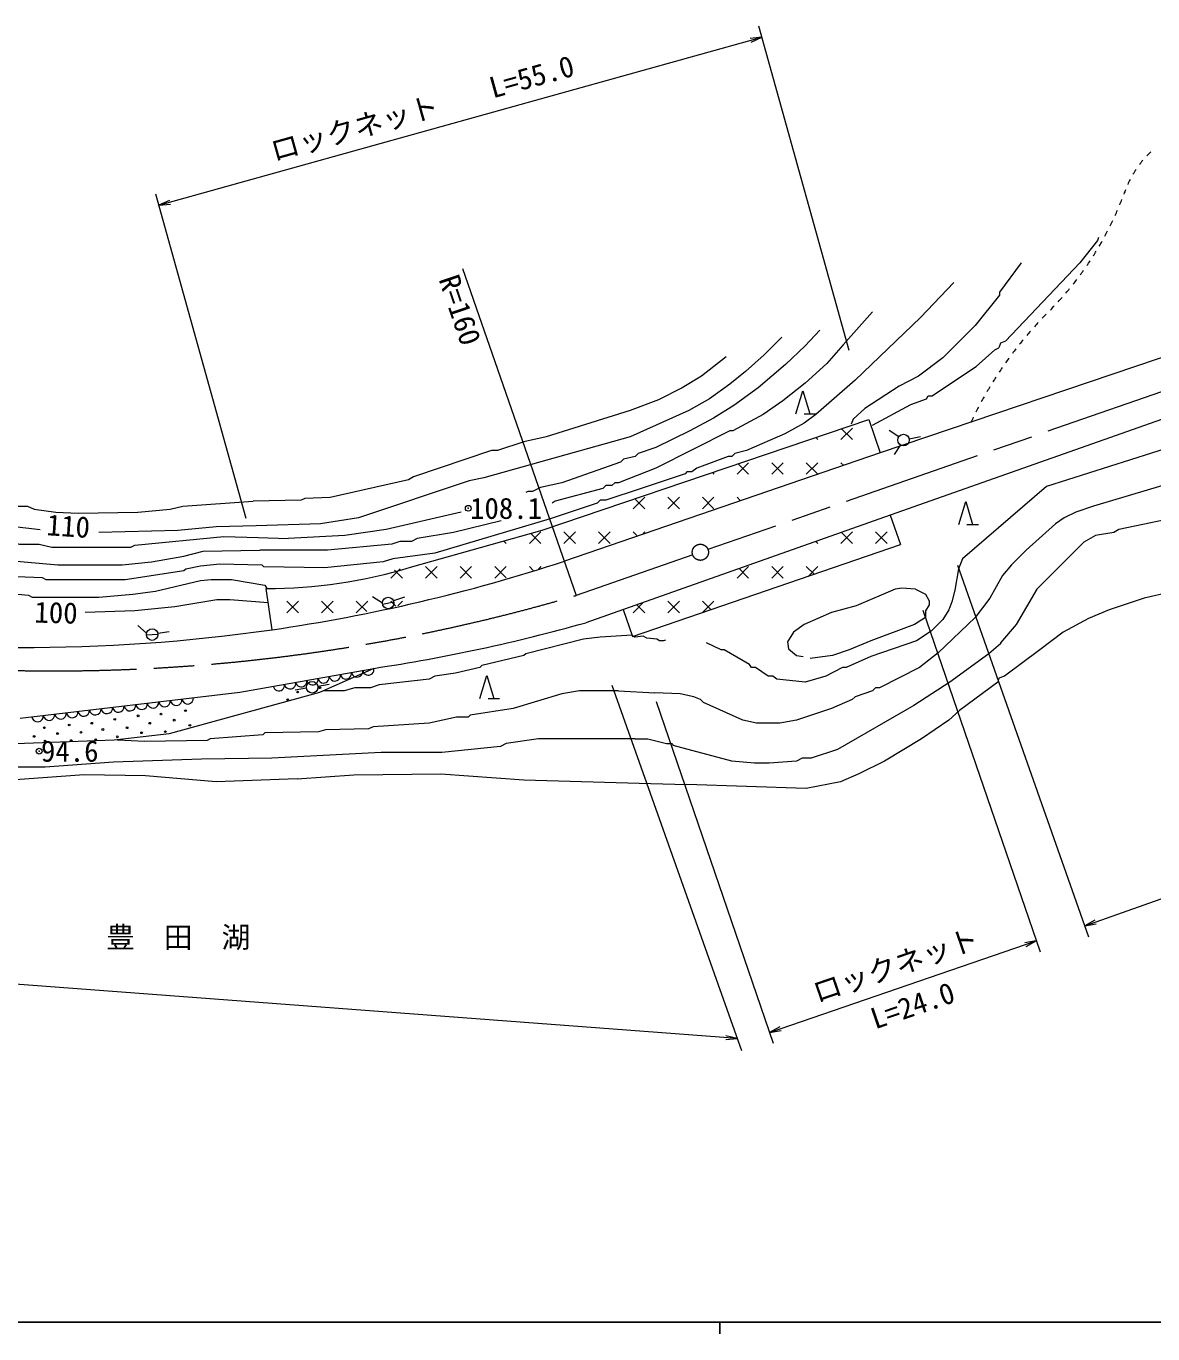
# Model space of a CAD drawing. Units: millimetres, scale not verified. Extents: x 40000 to 680000, y 20000 to 380000.
# Drawn here: x 207901 to 305527, y 204000 to 317333 of the extents above; entities that cross this region are included whole.
import ezdxf
from ezdxf.enums import TextEntityAlignment as Align

# ---------------------------------------------------------------- set-up
doc = ezdxf.new("R2010")
doc.units = ezdxf.units.MM
doc.header["$LTSCALE"] = 1000
doc.header["$PDMODE"] = 32
doc.header["$PDSIZE"] = 500
doc.linetypes.add('CHAIN', pattern=[18.5, 12, -1.5, 3.5, -1.5])
for name, color, linetype, lineweight in [('M-BGD', 7, 'Continuous', 13), ('M-BMK', 2, 'CHAIN', 13), ('M-STR-HTXT', 7, 'Continuous', 13), ('M-TTL-BAND', 7, 'Continuous', 25)]:
    doc.layers.add(name, color=color, linetype=linetype, lineweight=lineweight)
doc.styles.add('ＭＳ ゴシック', font='')
doc.styles.get('ＭＳ ゴシック').set_extended_font_data('MS Gothic')

# ---------------------------------------------------------------- blocks, each defined once
blk = doc.blocks.new('電話柱1')
at = {"color": 7, "linetype": 'Continuous', "lineweight": 13}
for p, q in [((-1.203, 0.848), (-0.496, 0.14)), ((-0.516, 0.002), (0.484, 0.002)), ((1.475, 0.164), (0.478, 0.078))]:
    blk.add_line(p, q, dxfattribs=at)
blk.add_circle((-0.016, 0.002), 0.5, dxfattribs=at)
blk = doc.blocks.new('電力柱1')
at = {"color": 7, "linetype": 'Continuous', "lineweight": 13}
for p, q in [((-0.49, 0.061), (-1.483, 0.18)), ((0.4, 0.311), (1.186, 0.93)), ((0.316, -0.391), (0.934, -1.176))]:
    blk.add_line(p, q, dxfattribs=at)
blk.add_circle((0.007, 0.002), 0.5, dxfattribs=at)
blk = doc.blocks.new('針葉樹林')
at = {"color": 7, "linetype": 'Continuous', "lineweight": 13}
for p, q in [((-0.6, 0), (0, 2)), ((0, 2), (0.6, 0)), ((0.1, 0), (1.1, 0))]:
    blk.add_line(p, q, dxfattribs=at)
blk = doc.blocks.new('open_arrow')
at = {"color": 0, "linetype": 'Continuous', "lineweight": -2}
blk.add_lwpolyline([(7.5, 1.25), (0, 0), (7.5, -1.25)], dxfattribs=at)

msp = doc.modelspace()

# ---------------------------------------------------------------- linework, layer by layer
at = {"layer": 'M-BGD'}
for p, q in [((362303, 307615), (281912, 280341)), ((300805, 299015), (300720, 298761)), ((281247, 292580), (278707, 289701)), ((292338, 289871), (292169, 289447)), ((279723, 286653), (276336, 283690)), ((252622, 273663), (280913, 283256)), ((279501, 282501), (278501, 281500)), ((278555, 282446), (279500, 281500)), ((280913, 283256), (281912, 280341)), ((276322, 281679), (276500, 281501)), ((281912, 280341), (254539, 270964)), ((270501, 279500), (269500, 278501)), ((269624, 279377), (270501, 278501)), ((272501, 279501), (273500, 278500)), ((273500, 279501), (272501, 278500)), ((275500, 279501), (276498, 278503)), ((276501, 279501), (275500, 278500)), ((278501, 279500), (278738, 279263)), ((267391, 278610), (267500, 278501)), ((261500, 276501), (260501, 275500)), ((260693, 276308), (261500, 275501)), ((263500, 276500), (264501, 275501)), ((264501, 276500), (263500, 275501)), ((267500, 276501), (266501, 275501)), ((266501, 276500), (267500, 275501)), ((269500, 276501), (269779, 276222)), ((282780, 274943), (256394, 265635)), ((282780, 274943), (283676, 272401)), ((241218, 270437), (252622, 273663)), ((252500, 273501), (251501, 272500)), ((251666, 273335), (252500, 272500)), ((254500, 273501), (255501, 272500)), ((255501, 273501), (254500, 272500)), ((257501, 273500), (258500, 272501)), ((258500, 273500), (257501, 272501)), ((260500, 273500), (260819, 273182)), ((261501, 273501), (261368, 273368)), ((279501, 273500), (278500, 272501)), ((278550, 273451), (279501, 272501)), ((281501, 273500), (282500, 272501)), ((282500, 273500), (281501, 272501)), ((227991, 273022), (230616, 272937)), ((249297, 272704), (249501, 272501)), ((260445, 264438), (283676, 272401)), ((276332, 272669), (276500, 272500)), ((228330, 270651), (228499, 270482)), ((240306, 270306), (239501, 269501)), ((239824, 270177), (240500, 269501)), ((242500, 270500), (243501, 269501)), ((243501, 270500), (242500, 269501)), ((245501, 270501), (246500, 269500)), ((246500, 270501), (245501, 269500)), ((248500, 270501), (249481, 269520)), ((249501, 270501), (248500, 269500)), ((251501, 270500), (251860, 270141)), ((252500, 270500), (252285, 270285)), ((270500, 270501), (269500, 269500)), ((269679, 270322), (270501, 269500)), ((272500, 270501), (273501, 269501)), ((273501, 270500), (272501, 269500)), ((275500, 270500), (276173, 269828)), ((276500, 270500), (275649, 269649)), ((228584, 268873), (228749, 268599)), ((229210, 265024), (228704, 268599)), ((230500, 267501), (231500, 266500)), ((231501, 267501), (230500, 266500)), ((234500, 267501), (233500, 266500)), ((233501, 267501), (234501, 266501)), ((236500, 267500), (237409, 266592)), ((237500, 267500), (236501, 266501)), ((239501, 267501), (239928, 267073)), ((240500, 267501), (240108, 267108)), ((263500, 267501), (264501, 266500)), ((264501, 267501), (263500, 266500)), ((266501, 267501), (267236, 266765)), ((267500, 267501), (266519, 266519)), ((259621, 266774), (260445, 264438)), ((261402, 267402), (260501, 266501)), ((260809, 267192), (261500, 266501)), ((285819, 266672), (285819, 266079)), ((290137, 266079), (286919, 263031)), ((260419, 264555), (257625, 264386)), ((260419, 264555), (260673, 264386)), ((261350, 264471), (260673, 264386)), ((291322, 262947), (287935, 260491)), ((226404, 259614), (238034, 261677)), ((238034, 261677), (233307, 259576)), ((292169, 260830), (292084, 260491)), ((207384, 257363), (226404, 259614)), ((233307, 259576), (220289, 256013)), ((232190, 259951), (231205, 259782)), ((233175, 260123), (234160, 260297)), ((234257, 259729), (233651, 259729)), ((259233, 259729), (262366, 259560)), ((292084, 260491), (288782, 258036)), ((215524, 255450), (199018, 254850)), ((220289, 256013), (215524, 255450)), ((263890, 255157), (263975, 254988)), ((262027, 251686), (265160, 251601))]:
    msp.add_line(p, q, dxfattribs=at)
for points in [[(378721, 308215), (365829, 304238), (282780, 274943)], [(300720, 298761), (299196, 296813), (292761, 290040), (292338, 289871)], [(294116, 296813), (292253, 294273), (292253, 294019), (290137, 291395), (287343, 288601), (285226, 286992), (283533, 286145), (280569, 284198)], [(288274, 295120), (285395, 292072), (279723, 286653)], [(343731, 293681), (339582, 291818), (336788, 290802), (336534, 290548), (333909, 289786), (319770, 286230), (316637, 285214), (311303, 282928), (311134, 282674), (310880, 282674), (310626, 282420), (309102, 281658), (307324, 281065), (307239, 280896), (296317, 277425), (289036, 271159), (288697, 270313)], [(273373, 290379), (271849, 288855), (270240, 287415), (268885, 286315), (267107, 285045), (265329, 284029), (260249, 281743), (251783, 279372)], [(276675, 290971), (275405, 289617), (273711, 288008), (271341, 285976), (269224, 284452), (267446, 283351), (265414, 282251), (262451, 280811), (260927, 280303), (260673, 280049), (259657, 279795), (259403, 279541), (254323, 277763), (252460, 277340)], [(278707, 289701), (277267, 288093), (275405, 286399), (273457, 284875), (271764, 283690), (269139, 282251), (268885, 282251), (262451, 279033), (259233, 277763), (258895, 277763), (258641, 277509), (258133, 277509), (257879, 277255), (253730, 276155), (253476, 275985)], [(281247, 282759), (284549, 284537), (285903, 285045), (286073, 285299), (286411, 285299), (288697, 286823), (290221, 287839), (291830, 289278), (292169, 289447)], [(268547, 288685), (266430, 286992), (264737, 285976), (262705, 284960), (260249, 284029), (252968, 281743), (251021, 281319)], [(276336, 283690), (275320, 282928), (273627, 281997), (270325, 280557), (269309, 280303), (269055, 280049), (268716, 280049), (266007, 279033), (265583, 278695), (265160, 278695), (264991, 278525), (261181, 277255), (258133, 276239), (257625, 276239), (257371, 275985), (253307, 274631)], [(280569, 284198), (279553, 283267), (279384, 282843)], [(251021, 281319), (248735, 280557), (248227, 280557), (241453, 278271), (241030, 278017), (234257, 276493), (232055, 276409), (231717, 276239), (227568, 276155)], [(251783, 279372), (247549, 278187), (246279, 277933), (236712, 274715), (233410, 274207), (227822, 274038)], [(186843, 277255), (188452, 276832), (192177, 276239), (197003, 275816), (199459, 275393), (199713, 275223), (204877, 274207), (209111, 273699)], [(252460, 277340), (251783, 277001), (251359, 277001), (251190, 276917)], [(306393, 277509), (300381, 275731), (298857, 275223), (297841, 274715), (297079, 274207), (294539, 271921), (293269, 270651), (292507, 269720), (291407, 267773), (290137, 266079)], [(186674, 275477), (187605, 275223), (188621, 275223), (189299, 274969), (193278, 274715), (194294, 274461), (195564, 274461), (198781, 273953), (199289, 273699), (200051, 273699), (200559, 273445), (201321, 273445), (201829, 273191), (204454, 272937), (205131, 272683), (206486, 272683), (207333, 272429), (209026, 272429), (210127, 272175), (216985, 272175), (217323, 272345), (225028, 273107), (227991, 273022)], [(204793, 276409), (205047, 276239), (206740, 275985), (207163, 275731), (208010, 275731), (208603, 275477), (210465, 275223), (212413, 275139), (217577, 275223), (220371, 275477), (221472, 275731), (227568, 276155)], [(249073, 274461), (244925, 273445), (241792, 272937), (241284, 272683), (240268, 272683), (239591, 272429), (234003, 271921), (228161, 271921)], [(253307, 274631), (243316, 271667), (239675, 271159), (238829, 270905), (233749, 270397), (228499, 270482)], [(245602, 275223), (239083, 273699), (235527, 273191), (230616, 272937)], [(308679, 274969), (302583, 273699), (302159, 273445), (300551, 273191), (299535, 272599), (295471, 268535), (293693, 265487), (292338, 263878)], [(186420, 273784), (195225, 273191), (201152, 271921), (201575, 271667), (202422, 271667), (203015, 271413), (204031, 271413), (204793, 271159), (210635, 270651), (216223, 270651), (218763, 270905), (221557, 271413), (223250, 271837), (228161, 271921)], [(227822, 274038), (224351, 273953), (221049, 273615), (214191, 273445)], [(186166, 272091), (187097, 271921), (194209, 271921), (198104, 271329), (198273, 271159), (202845, 270397), (203607, 270143), (204623, 270143), (205385, 269889), (206401, 269889), (207079, 269635), (209280, 269551), (209619, 269381), (216477, 269381), (221557, 270143), (221726, 270313), (222996, 270567), (224689, 270736), (228330, 270651)], [(186081, 270905), (187182, 270905), (190399, 270397), (195310, 270397), (196919, 270143), (200390, 269381), (200813, 269127), (203861, 268619), (204369, 268365), (208095, 268027), (208433, 267857), (214191, 267857), (217154, 268111), (219101, 268365), (222996, 269297), (223927, 269381), (225705, 269381), (228584, 268873)], [(288697, 270313), (288359, 268450), (288105, 267434), (287851, 266757), (287343, 265910), (286327, 264894)], [(352113, 269974), (349488, 269297), (346271, 268535), (343223, 267857), (339497, 267349), (332470, 267349), (322225, 269043), (317738, 269043), (311388, 268789), (308763, 268535), (307070, 268281), (304784, 267773), (301736, 266757), (299958, 265995), (297757, 264809), (295725, 263285), (292677, 260999), (292169, 260830)], [(284972, 268535), (283787, 268619), (283194, 268535), (279807, 267095), (277691, 266503), (275320, 265487), (274389, 264809), (273881, 263963), (273965, 263370), (274643, 262777), (275235, 262693)], [(228881, 267346), (225536, 267603), (224435, 267603), (220795, 267011), (217323, 266672), (213005, 266503)], [(284972, 268535), (285819, 268111), (286157, 267519), (286157, 267180), (285819, 266672)], [(285819, 266079), (284887, 265487), (281077, 264047), (279215, 263285), (277775, 262777), (275828, 262523)], [(257625, 264386), (256185, 264217), (251190, 262947), (251021, 262777), (247380, 261931), (247211, 261761), (245094, 261253), (243316, 260999), (242808, 260745), (238490, 260237), (237728, 259983), (236373, 259983), (235442, 259729), (234257, 259729)], [(263297, 264132), (263128, 264047), (262789, 264047), (262535, 264217), (261689, 264301), (261350, 264471)], [(286327, 264894), (285057, 264047), (281077, 262693), (278961, 261761), (278622, 261761), (277183, 260999), (275405, 260491), (272949, 260745), (272611, 260999), (272187, 260999), (271087, 261761), (270748, 261761), (270579, 262015), (268377, 263285), (268123, 263285), (266853, 263878)], [(286919, 263031), (285311, 261761), (281839, 259983), (281501, 259983), (281247, 259729), (279723, 259221), (279469, 258967), (277691, 258205), (274643, 257189), (273203, 256935), (271171, 256935), (269986, 257189), (266599, 258713), (266345, 258967), (265753, 259221), (264567, 259475), (262366, 259560)], [(292338, 263878), (292338, 263793), (291322, 262947)], [(259233, 259729), (255847, 259729), (254323, 259475), (250089, 258205), (246364, 257613), (246195, 257443), (245179, 257443), (242808, 256935), (237982, 256597), (237559, 256427), (233833, 256343), (233241, 256173), (228584, 256089), (228415, 255919), (223843, 255581), (223589, 255411), (218170, 255327), (215828, 255453)], [(287935, 260491), (284803, 258459), (278199, 254649), (275913, 253887), (275151, 253887), (274643, 253633), (272272, 253464), (271002, 253464), (269055, 253633), (263975, 254988)], [(288782, 258036), (287851, 257189), (285480, 255581), (282263, 253633), (280061, 252533), (278453, 251855), (275489, 251263), (265160, 251601)], [(260673, 255581), (252291, 255581), (249497, 255157), (248989, 254903), (243909, 254395), (238659, 254395), (229177, 253887), (223081, 253803), (215461, 253549), (209534, 253125), (202422, 253125), (199628, 253125), (195733, 253379), (191923, 253887), (191754, 254057), (185489, 255242)], [(260673, 255581), (261773, 255581), (263382, 255157), (263890, 255157)], [(231378, 252109), (224351, 251855), (218255, 252363), (212921, 252448), (204539, 251855), (197850, 251855)], [(231378, 252109), (236289, 252448), (243824, 252533), (251021, 252025), (262027, 251686)]]:
    msp.add_lwpolyline(points, dxfattribs=at)
for centre, radius in [((231425, 259622), 75), ((232683, 260036), 500), ((233357, 259997), 75), ((230562, 258966), 75), ((215575, 257259), 75), ((217601, 257559), 75), ((219589, 257709), 75), ((221709, 258009), 75), ((209479, 256527), 75), ((211636, 256771), 75), ((212649, 256133), 75), ((213587, 256921), 75), ((214543, 256377), 75), ((216644, 256527), 75), ((217901, 256096), 75), ((218614, 256921), 75), ((219964, 256190), 75), ((220733, 257184), 75), ((222084, 256734), 75), ((208597, 255777), 75), ((209535, 255383), 75), ((210623, 256021), 75), ((211805, 255420), 75), ((213924, 255496), 75), ((215800, 255739), 75)]:
    msp.add_circle(centre, radius, dxfattribs=at)
for centre, radius, start, end in [((311827, 299790), 9298, 134.20938, 137.29032), ((311827, 299790), 9298, 146.53314, 149.61408), ((311827, 299790), 9298, 140.37126, 143.4522), ((311827, 299790), 9298, 152.69502, 155.77596), ((311827, 299790), 9298, 158.8569, 161.21515), ((276318, 312675), 28479, 337.66581, 338.67174), ((276318, 312675), 28479, 333.64209, 334.64802), ((276318, 312675), 28479, 335.65395, 336.65988), ((276318, 312675), 28479, 331.63024, 332.63616), ((276318, 312675), 28479, 329.61838, 330.62431), ((276318, 312675), 28479, 325.59467, 326.60059), ((276318, 312675), 28479, 327.60652, 328.61245), ((276318, 312675), 28479, 323.58281, 324.58874), ((276318, 312675), 28479, 321.57095, 322.57688), ((276318, 312675), 28479, 317.54724, 318.55317), ((276318, 312675), 28479, 319.55909, 320.56502), ((276318, 312675), 28479, 315.54611, 316.54131), ((320416, 268622), 33856, 137.13267, 137.97884), ((320416, 268622), 33856, 135.44034, 136.28651), ((320416, 268622), 33856, 140.51734, 141.36351), ((320416, 268622), 33856, 138.82501, 139.67118), ((320416, 268622), 33856, 142.20968, 143.05584), ((320416, 268622), 33856, 143.90201, 144.74818), ((320416, 268622), 33856, 147.28668, 148.13285), ((320416, 268622), 33856, 145.59435, 146.44051), ((320416, 268622), 33856, 148.97901, 149.82518), ((320416, 268622), 33856, 150.67135, 151.51752), ((320416, 268622), 33856, 154.05602, 154.85857), ((320416, 268622), 33856, 152.36368, 153.20985), ((207858, 413039), 149547, 278.20856, 288.18884), ((228720, 311994), 43396, 269.97898, 286.73764), ((207858, 413039), 149547, 261.29305, 278.20856), ((215408, 411199), 151224, 278.60475, 285.72545), ((232705, 260724), 492, 189.15272, 10.96866), ((233674, 260896), 492, 189.15272, 10.96866), ((234643, 261068), 492, 189.15272, 10.96866), ((235612, 261240), 492, 189.15272, 10.96866), ((236581, 261412), 492, 189.15272, 10.96866), ((237550, 261584), 492, 189.15272, 10.96866), ((229797, 260208), 492, 189.15272, 10.96866), ((230766, 260380), 492, 189.15272, 10.96866), ((231736, 260552), 492, 189.15272, 10.96866), ((215892, 258374), 504, 187.20848, 6.28987), ((216893, 258493), 504, 187.20848, 6.28987), ((217894, 258611), 504, 187.20848, 6.28987), ((218895, 258729), 504, 187.20848, 6.28987), ((219897, 258848), 504, 187.20848, 6.28987), ((220898, 258966), 504, 187.20848, 6.28987), ((221899, 259085), 504, 187.20848, 6.28987), ((208885, 257545), 504, 187.20848, 6.28987), ((209886, 257663), 504, 187.20848, 6.28987), ((210887, 257782), 504, 187.20848, 6.28987), ((211888, 257900), 504, 187.20848, 6.28987), ((212889, 258019), 504, 187.20848, 6.28987), ((213890, 258137), 504, 187.20848, 6.28987), ((214891, 258256), 504, 187.20848, 6.28987)]:
    msp.add_arc(centre, radius, start, end, dxfattribs=at)
for p in [(246206, 275547), (209028, 254501)]:
    msp.add_point(p, dxfattribs=at)
at = {"layer": 'M-BMK'}
for p, q in [((360181, 304409), (266981, 271967)), ((265659, 271507), (255572, 267996))]:
    msp.add_line(p, q, dxfattribs=at)
msp.add_circle((266320, 271737), 700, dxfattribs=at)
msp.add_arc((210291, 421455), 160000, 255.02536, 286.43981, dxfattribs=at)
at = {"layer": 'M-STR-HTXT'}
for p, q in [((279212, 289216), (271374, 317333)), ((219403, 301807), (271642, 316370)), ((226973, 274653), (219135, 302770)), ((245710, 296329), (255572, 267996)), ((288589, 270630), (299953, 238416)), ((285601, 266718), (295753, 237103)), ((258646, 260205), (269892, 228560)), ((262490, 258797), (272642, 229181)), ((299620, 239359), (355933, 259224)), ((269523, 229598), (137501, 239514)), ((269523, 229598), (137501, 239514)), ((272318, 230127), (295429, 238049))]:
    msp.add_line(p, q, dxfattribs=at)
at = {"layer": 'M-TTL-BAND'}
for p, q in [((40000, 205000), (579000, 205000)), ((268000, 205000), (268000, 204000))]:
    msp.add_line(p, q, dxfattribs=at)

# ---------------------------------------------------------------- block references
at = {"layer": 'M-BGD', "xscale": 1000, "yscale": 1000}
for p in [(275206, 283736), (289312, 274132), (247820, 259051)]:
    msp.add_blockref('針葉樹林', p, dxfattribs=at)
for name, p, rotation in [('電力柱1', (283929, 281467), 198.74058), ('電話柱1', (239286, 267342), 13.27115), ('電話柱1', (218840, 264603), 3.27115)]:
    msp.add_blockref(name, p, dxfattribs=dict(at, rotation=rotation))
at = {"layer": 'M-STR-HTXT', "xscale": 133, "yscale": 133}
for p, rotation in [((271642, 316370), 195.6), ((219403, 301807), 15.6), ((299620, 239359), 19.4), ((295429, 238049), 198.9), ((272318, 230127), 18.9), ((269523, 229598), 175.7), ((269523, 229598), 175.7)]:
    msp.add_blockref('open_arrow', p, dxfattribs=dict(at, rotation=rotation))

# ---------------------------------------------------------------- texts
at = {"layer": 'M-BGD', "style": 'ＭＳ ゴシック'}
for s, p in [('108.1', (246366, 275547)), ('94.6', (209188, 254501))]:
    msp.add_text(s, height=1833, dxfattribs=at).set_placement(p, align=Align.MIDDLE_LEFT)
for s, rotation, p in [('110', 356.248, (211467, 272546)), ('100', 358.452, (210454, 265043))]:
    msp.add_text(s, height=1833, rotation=rotation, dxfattribs=at).set_placement(p, align=Align.BOTTOM_CENTER)
msp.add_text('豊\u3000田\u3000湖', height=1833, dxfattribs=at).set_placement((221071, 236907), align=Align.BOTTOM_CENTER)
at = {"layer": 'M-STR-HTXT', "style": 'ＭＳ ゴシック'}
for s, rotation, p in [('L=55.0', 15.577, (252096, 311543)), ('ロックネット', 15.577, (236752, 307079)), ('ロックネット', 18.92, (283711, 234561)), ('L=24.0', 18.92, (285184, 231073))]:
    msp.add_text(s, height=1833, rotation=rotation, dxfattribs=at).set_placement(p, align=Align.BOTTOM_CENTER)
msp.add_text('R=160', height=1833, rotation=288.768, dxfattribs=at).set_placement((243104, 295217), align=Align.BOTTOM_LEFT)

doc.saveas('drawing.dxf')
